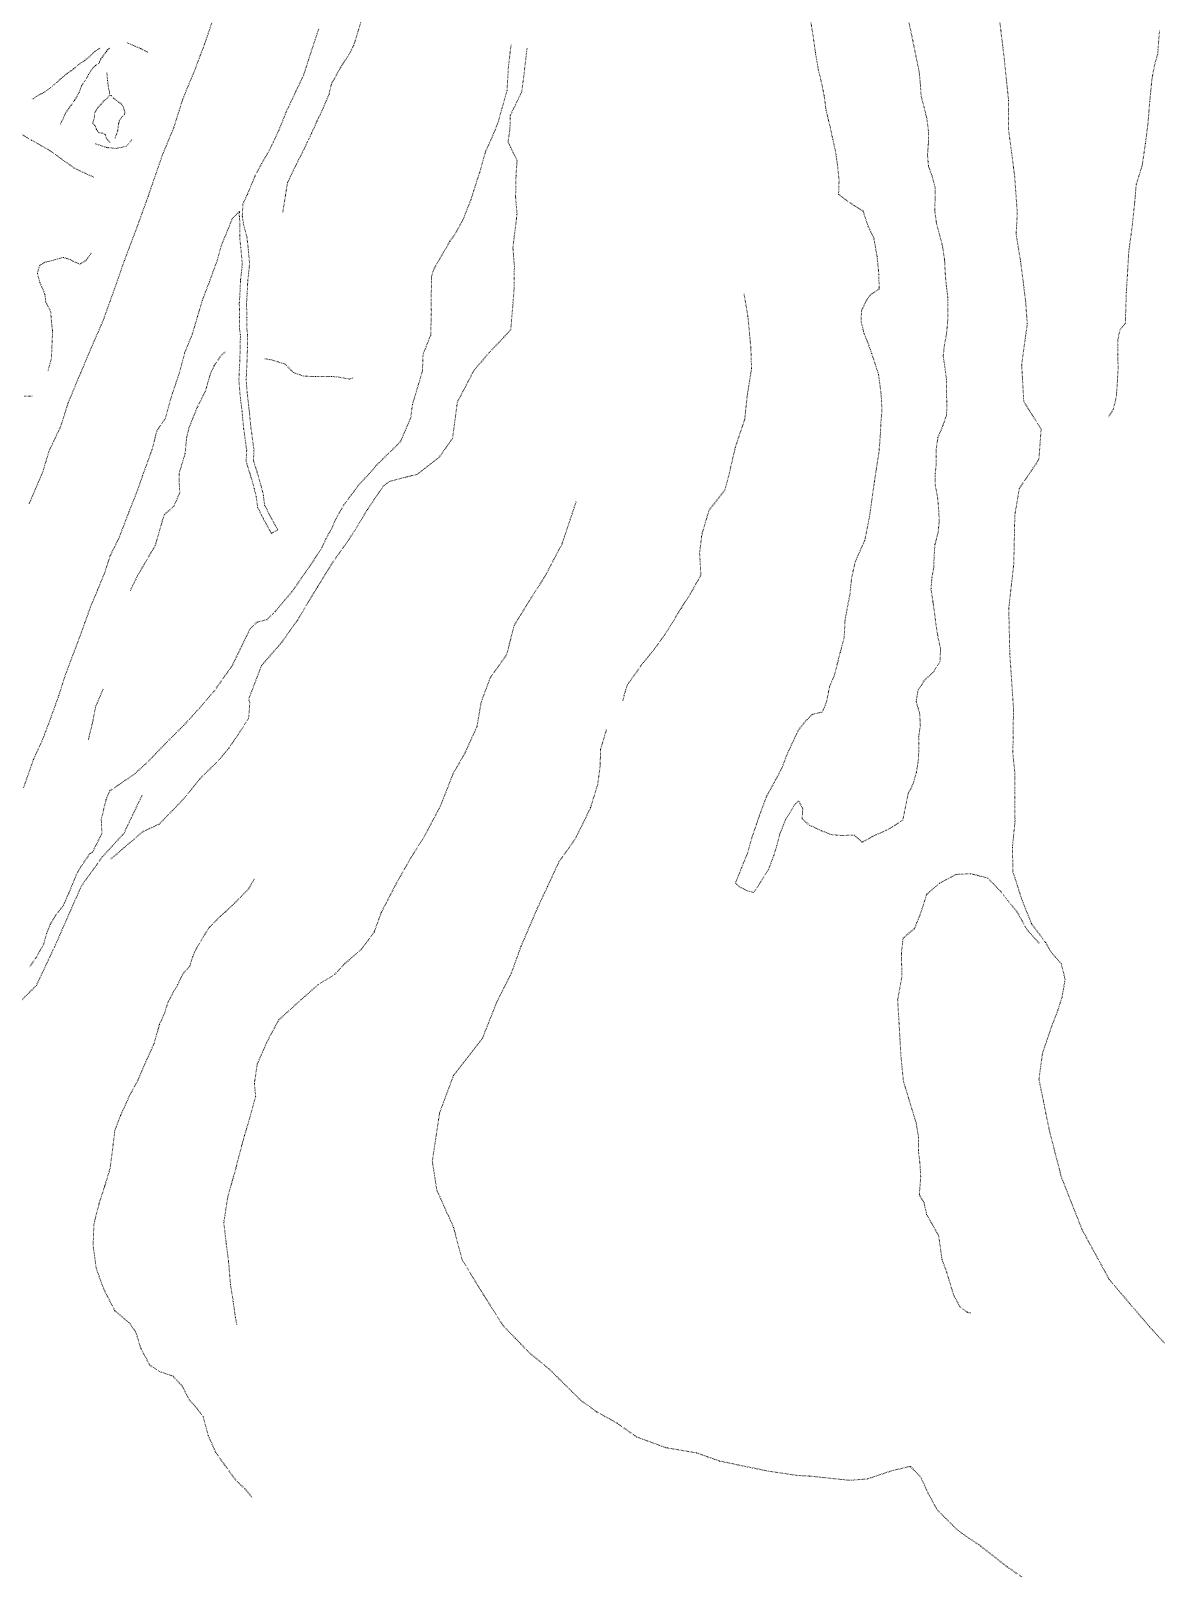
# Model space of a CAD drawing. Extents: x 682410 to 689460, y 7661803 to 7669124.
# Drawn here: x 687582.7 to 687893.5, y 7665861.8 to 7666285.2 of the extents above; entities that cross this region are included whole.
import ezdxf

# ---------------------------------------------------------------- set-up
doc = ezdxf.new("R2010")
doc.units = 0
doc.header["$MEASUREMENT"] = 0
doc.linetypes.add('DOT', pattern=[0.25, 0, -0.25])
doc.layers.add('02 TOE_Line', color=1, linetype='DOT', lineweight=20)

msp = doc.modelspace()

# ---------------------------------------------------------------- linework, layer by layer
at = {"layer": '02 TOE_Line'}
for points in [[(687652.12, 7666235.31, 4207.75), (687653.41, 7666243.4, 4208.8), (687655.65, 7666248.08, 4209.29), (687657.55, 7666251.8, 4209.15), (687660.04, 7666256.99, 4209.41), (687661.52, 7666260.31, 4210.06), (687663.17, 7666263.77, 4210.09), (687664.83, 7666267.71, 4210.72), (687665.48, 7666270.54, 4210.97), (687668.09, 7666275.24, 4211.15), (687670.29, 7666278.62, 4211.03), (687671.67, 7666281.24, 4211.15), (687673.71, 7666287.95, 4211.75), (687675.14, 7666290.19, 4211.89), (687675.98, 7666293.41, 4212.89), (687676.59, 7666296.4, 4214.18)], [(687582.21, 7666154.93, 4195.36), (687585.95, 7666163.62, 4196.6), (687587.7, 7666169.46, 4197.27), (687590.96, 7666176.35, 4198.09), (687593, 7666182.88, 4198.73), (687596.5, 7666191.16, 4199.82), (687599.19, 7666197.62, 4200.4), (687602.58, 7666205.35, 4201.18), (687606.02, 7666214.92, 4202.25), (687608.48, 7666221.98, 4203.02), (687611.98, 7666231.24, 4204.01), (687614.99, 7666239.57, 4204.79), (687618.96, 7666251.07, 4205.8), (687622.13, 7666258.71, 4206.65), (687624.5, 7666266.28, 4207.62), (687627.99, 7666274.76, 4208.69), (687630.57, 7666281.59, 4209.29), (687632.51, 7666287.32, 4209.79)], [(687824.55, 7666287.65, 4251.31), (687825.27, 7666284.3, 4251.55), (687825.96, 7666280.94, 4251.78), (687826.66, 7666277.43, 4252.05), (687827.43, 7666273.83, 4252.33), (687827.7, 7666270.8, 4252.58), (687827.94, 7666267.2, 4252.89), (687828.76, 7666264.06, 4253.14), (687829.55, 7666260.93, 4253.37), (687829.93, 7666257.67, 4253.64), (687829.95, 7666254.3, 4253.94), (687829.68, 7666251.01, 4254.24), (687829.96, 7666247.98, 4254.54), (687830.99, 7666245.14, 4254.81), (687831.79, 7666242.15, 4255.13), (687831.78, 7666238.85, 4255.47), (687831.71, 7666235.52, 4255.79), (687832.18, 7666232.18, 4256.12), (687833.09, 7666228.79, 4256.43), (687833.94, 7666225.4, 4256.69), (687834.42, 7666221.9, 4257.01), (687834.57, 7666218.43, 4257.38), (687834.88, 7666215.03, 4257.71), (687835.31, 7666211.67, 4258.04), (687835.34, 7666208.27, 4258.37), (687835.24, 7666204.95, 4258.74), (687834.93, 7666201.71, 4259.07), (687834.35, 7666198.63, 4259.37), (687834.02, 7666195.61, 4259.66), (687834.55, 7666192.16, 4259.96), (687834.91, 7666189.07, 4260.25), (687834.9, 7666185.98, 4260.52), (687835.03, 7666182.42, 4260.77), (687834.94, 7666179.4, 4260.98), (687833.96, 7666176.54, 4261.27), (687832.58, 7666173.22, 4261.61), (687832.04, 7666169.78, 4261.89), (687832.11, 7666166.2, 4262.16), (687831.83, 7666163.19, 4262.43), (687831.85, 7666159.98, 4262.68), (687832.46, 7666156.83, 4262.86), (687832.76, 7666153.55, 4263.08), (687832.94, 7666150.22, 4263.3), (687832.58, 7666146.86, 4263.54), (687831.74, 7666143.72, 4263.84), (687831.51, 7666140.63, 4264.1), (687831.44, 7666137.52, 4264.35), (687830.91, 7666134.56, 4264.64), (687830.65, 7666131.56, 4264.93), (687831.2, 7666127.99, 4265.21), (687831.63, 7666124.88, 4265.49), (687832.02, 7666121.69, 4265.76), (687832.5, 7666118.67, 4266.07), (687833.25, 7666115.22, 4266.35), (687833.2, 7666111.7, 4266.56), (687831.41, 7666108.72, 4266.82), (687828.98, 7666106.48, 4267.01), (687827.11, 7666103.7, 4267.22), (687826.55, 7666100.56, 4267.48), (687827.52, 7666097.34, 4267.72), (687827.73, 7666093.87, 4267.89), (687827.26, 7666090.75, 4268.09), (687827.33, 7666087.46, 4268.27), (687827.15, 7666084.14, 4268.46), (687826.62, 7666080.94, 4268.6), (687825.78, 7666077.94, 4268.76), (687824.37, 7666075.14, 4268.9), (687822.9, 7666067.88, 4269.29), (687820.14, 7666066.05, 4269.32), (687818.01, 7666064.9, 4269.34), (687814.63, 7666063.39, 4269.35), (687811.72, 7666061.77, 4269.49), (687809.46, 7666063.74, 4269.32), (687806.07, 7666063.61, 4269.55), (687803.16, 7666063.87, 4269.36), (687800.48, 7666064.93, 4269.48), (687797.04, 7666066.53, 4269.69), (687795.14, 7666068.25, 4270.02), (687795.35, 7666071.01, 4269.6), (687794.23, 7666073.1, 4269.82), (687793.16, 7666072.16, 4270.18), (687790.64, 7666068.04, 4270.68), (687788.99, 7666064, 4271.07), (687788.21, 7666060.85, 4271.33), (687787.33, 7666058.08, 4271.48), (687785.94, 7666054.33, 4271.93), (687783.36, 7666050.25, 4271.62), (687781.9, 7666047.9, 4271.8), (687779.91, 7666048.46, 4271.71), (687777.96, 7666049.44, 4271.7), (687776.79, 7666050.52, 4271.65), (687778.51, 7666054.84, 4271.57), (687780.1, 7666058.63, 4271.52), (687781.38, 7666063.21, 4271.35), (687783.34, 7666068.93, 4271.03), (687785.38, 7666074.46, 4270.6), (687787.54, 7666078.32, 4270.1), (687789.63, 7666082.3, 4269.52), (687791.01, 7666085.95, 4269.36), (687792.35, 7666088.87, 4269.08), (687794.13, 7666092.65, 4268.82), (687795.87, 7666094.85, 4268.61), (687797.91, 7666096.96, 4268.68), (687800.68, 7666097.6, 4268.22), (687801.8, 7666100.14, 4268.05), (687802.79, 7666104.86, 4267.7), (687804.09, 7666107.86, 4267.56), (687804.84, 7666110.91, 4267.31), (687805.66, 7666114.02, 4267.18), (687806.74, 7666118.04, 4266.84), (687806.97, 7666122.73, 4266.63), (687807.58, 7666126.25, 4266.26), (687808.31, 7666129.94, 4266.02), (687808.78, 7666134.49, 4265.77), (687809.78, 7666139.02, 4265.54), (687812.43, 7666144.93, 4264.56), (687813.28, 7666149.18, 4264.12), (687813.85, 7666152.33, 4263.85), (687814.32, 7666155.74, 4263.55), (687814.97, 7666160.36, 4263.12), (687815.61, 7666164.6, 4262.88), (687816.36, 7666169.51, 4262.42), (687816.7, 7666174.02, 4262.02), (687816.87, 7666177.46, 4261.77), (687817.14, 7666180.59, 4261.46), (687816.94, 7666184.87, 4261.15), (687816.22, 7666190.57, 4260.63), (687814.31, 7666196.37, 4260.24), (687813.2, 7666199.52, 4259.9), (687812.18, 7666201.93, 4259.7), (687811.41, 7666205.24, 4259.3), (687811.5, 7666208.11, 4258.85), (687812.79, 7666210.82, 4258.81), (687813.98, 7666212.49, 4258.9), (687816.37, 7666214.12, 4258.28), (687816.3, 7666218.11, 4257.74), (687815.8, 7666223.03, 4257.25), (687814.93, 7666228.08, 4256.9), (687813.31, 7666231.4, 4256.47), (687811.96, 7666235.54, 4255.87), (687809.5, 7666237.07, 4255.82), (687806.35, 7666239.29, 4255.65), (687805.2, 7666240.23, 4255.56), (687805.34, 7666244.06, 4254.96), (687804.88, 7666248.29, 4254.37), (687804.39, 7666251.77, 4254.02), (687803.61, 7666255.37, 4253.72), (687802.72, 7666259.44, 4253.32), (687801.74, 7666263.33, 4253.09), (687801.27, 7666267, 4252.8), (687800.6, 7666270.45, 4252.57), (687799.6, 7666274.67, 4252.33), (687798.8, 7666279.37, 4252.06), (687798.23, 7666283.51, 4251.72), (687797.58, 7666287.47, 4251.4)], [(687849.47, 7666288.82, 4253.46), (687850.78, 7666278.02, 4254.62), (687852.02, 7666266.02, 4255.7), (687852.03, 7666258.03, 4254.87), (687853.7, 7666245.17, 4256.87), (687854.43, 7666234.96, 4257.2), (687854.11, 7666229.13, 4257.8), (687855.35, 7666221.69, 4259.14), (687856.73, 7666210.68, 4260.24), (687857.17, 7666204.51, 4260.99), (687855.63, 7666193.26, 4261.37), (687856.22, 7666183.1, 4261.82), (687861, 7666175.55, 4263.79), (687860.37, 7666167.14, 4265.06), (687854.98, 7666159.17, 4264.55), (687853.75, 7666151.83, 4265.13), (687853.46, 7666138.44, 4266.1), (687852.08, 7666126.18, 4267.91), (687852.36, 7666113.69, 4267.59), (687853.38, 7666098.7, 4269.39), (687853.21, 7666086.08, 4270.26), (687853.73, 7666081.13, 4270.43), (687853.8, 7666067.48, 4271.45), (687853.08, 7666060.32, 4271.89), (687853.24, 7666053.61, 4271.76), (687855.67, 7666046.01, 4271.91), (687858.35, 7666039.31, 4273.45), (687862.25, 7666034.11, 4274.71), (687863.82, 7666031.36, 4275.66), (687866.55, 7666028.33, 4276.7), (687867.6, 7666023.98, 4277.64), (687866.75, 7666019.07, 4277.99), (687865.34, 7666014.76, 4277.49), (687863.9, 7666011.09, 4277.4), (687861.38, 7666003.7, 4276.56), (687860.4, 7665996.5, 4276.69), (687861.82, 7665989.51, 4276.45), (687863.24, 7665982.53, 4276.22), (687864.88, 7665976.11, 4276.45), (687866.52, 7665969.7, 4276.67), (687869.42, 7665962.34, 4276.98), (687872.32, 7665954.98, 4277.3), (687876.04, 7665948.16, 4277.29), (687879.77, 7665941.34, 4277.27), (687885.32, 7665934.83, 4277.38), (687890.86, 7665928.32, 4277.49), (687895.02, 7665923.81, 4277.37)], [(687580.71, 7666076.83, 4187.88), (687583.41, 7666084.53, 4188.89), (687585.88, 7666089.92, 4189.29), (687587.75, 7666094.81, 4189.83), (687590.4, 7666102.16, 4190.57), (687592.2, 7666107.82, 4191.07), (687595.2, 7666115.76, 4191.83), (687596.63, 7666119.59, 4192.28), (687599.22, 7666126.77, 4193.33), (687601.09, 7666131.24, 4193.79), (687603.04, 7666135.99, 4194.37), (687604.58, 7666140.72, 4194.92), (687606.92, 7666145.42, 4195.31), (687609.78, 7666152.86, 4196.24), (687612.08, 7666158.7, 4196.98), (687613.53, 7666162.86, 4197.21), (687616.1, 7666169.95, 4198.1), (687617.4, 7666175, 4198.68), (687619.75, 7666178.56, 4199.03), (687621.31, 7666184.21, 4199.82), (687623.55, 7666190.81, 4200.38), (687625.07, 7666196.52, 4201.01), (687627.21, 7666201.79, 4201.48), (687629.96, 7666211.07, 4202.62), (687631.91, 7666216.18, 4203.26), (687634, 7666221.88, 4203.8), (687635.1, 7666225.89, 4204.32), (687638.23, 7666233.58, 4205.12), (687640.23, 7666235.48, 4205.36), (687640.05, 7666234.46, 4205.33), (687640.18, 7666233.99, 4205), (687640.29, 7666231.69, 4205.16), (687640.24, 7666228.08, 4204.76), (687640.53, 7666225.54, 4204.33), (687640.95, 7666220.95, 4203.96), (687640.47, 7666216.57, 4203.71), (687640.3, 7666212.96, 4203.48), (687640.12, 7666210.26, 4203.48), (687640.19, 7666206.25, 4202.34), (687640.19, 7666203.1, 4202.21), (687640.42, 7666201.48, 4202.13), (687640.37, 7666198.06, 4201.72), (687640.26, 7666194.46, 4201.46), (687640.01, 7666189.19, 4200.9), (687640.29, 7666185.37, 4200.62), (687640.88, 7666180.34, 4200.14), (687641.32, 7666175.73, 4199.9), (687642.16, 7666169.68, 4199.34), (687642, 7666166.59, 4198.89), (687643.04, 7666163.32, 4198.54), (687644.26, 7666159.15, 4197.76), (687644.78, 7666156.91, 4197.73), (687645.15, 7666154.01, 4197.5), (687646.79, 7666150.77, 4197.02), (687648.97, 7666146.8, 4196.42), (687650.73, 7666147.76, 4196.42), (687648.56, 7666151.7, 4197.02), (687647.09, 7666154.61, 4197.5), (687646.75, 7666157.27, 4197.73), (687646.2, 7666159.66, 4197.76), (687644.95, 7666163.9, 4198.54), (687644.02, 7666166.84, 4198.89), (687644.17, 7666169.76, 4199.34), (687643.31, 7666175.96, 4199.9), (687642.87, 7666180.55, 4200.14), (687642.29, 7666185.56, 4200.62), (687642.01, 7666189.21, 4200.9), (687642.25, 7666194.38, 4201.46), (687642.37, 7666198.01, 4201.72), (687642.42, 7666201.6, 4202.13), (687642.19, 7666203.24, 4202.21), (687642.19, 7666206.27, 4202.34), (687642.12, 7666210.21, 4203.48), (687642.29, 7666212.85, 4203.48), (687642.46, 7666216.41, 4203.71), (687642.96, 7666220.93, 4203.96), (687642.52, 7666225.75, 4204.33), (687642.21, 7666228.46, 4204.76), (687641.28, 7666231.85, 4205.16), (687640.95, 7666234.21, 4205.08), (687641.11, 7666237.51, 4205.59), (687642.36, 7666240.18, 4205.74), (687644.41, 7666245.16, 4206.45), (687646.3, 7666248.7, 4206.76), (687648.58, 7666252.64, 4207.1), (687650.97, 7666257.72, 4207.47), (687653.01, 7666262.8, 4208.14), (687655.73, 7666268.58, 4208.63), (687657.82, 7666272.99, 4208.97), (687659.63, 7666278.6, 4209.7), (687662, 7666285.72, 4210.6)], [(687614.93, 7666279.3, 4208.25), (687612.91, 7666280.32, 4208.5), (687609.07, 7666281.99, 4208.68)], [(687893.59, 7666285.17, 4272.87), (687893.1, 7666278.76, 4273.33), (687892.38, 7666276.38, 4273.04), (687891.55, 7666272.21, 4273.31), (687890.91, 7666265.74, 4273.47), (687890.44, 7666259.81, 4273.53), (687889.71, 7666254.17, 4274.16), (687888.82, 7666248.06, 4274.04), (687887.18, 7666242.86, 4273.59), (687886.79, 7666238.14, 4273.57), (687886.1, 7666231.59, 4274.33), (687885.14, 7666224.52, 4274.42), (687884.86, 7666219.62, 4274.84), (687884.46, 7666213.12, 4275), (687884.18, 7666204.59, 4275.33), (687882.75, 7666202.93, 4274.85), (687882.16, 7666200.32, 4274.98), (687882.13, 7666195.7, 4275.06), (687882.2, 7666192.2, 4275.58), (687881.96, 7666187.92, 4276.34), (687881.7, 7666184.38, 4276.44), (687880.86, 7666180.88, 4276.19), (687879.33, 7666178.63, 4275.59)], [(687582.29, 7666027.32, 4181.29), (687584.16, 7666030.03, 4181.66), (687586.28, 7666033.8, 4181.76), (687587.08, 7666036.73, 4181.85), (687588.06, 7666039.17, 4181.98), (687589.69, 7666041.91, 4181.95), (687591.71, 7666044.45, 4182.21), (687593.19, 7666047.85, 4182.59), (687595.18, 7666052.69, 4182.92), (687596.31, 7666054.81, 4182.97), (687599.02, 7666058.7, 4183.25), (687599.61, 7666058.89, 4183.28), (687602.27, 7666064.18, 4183.9), (687602.09, 7666068.01, 4184.41), (687603.42, 7666073.57, 4184.95), (687604.46, 7666075.93, 4185.33), (687611.17, 7666080.46, 4185.29), (687614.89, 7666083.86, 4185.14), (687619.99, 7666089.16, 4185.26), (687624.91, 7666094.04, 4185.33), (687628.85, 7666098.37, 4185.9), (687633.14, 7666103.3, 4186.98), (687638.24, 7666110.49, 4189.2), (687638.53, 7666111.15, 4189.45), (687643.15, 7666120.63, 4191.07), (687645.03, 7666122.39, 4191.07), (687647.7, 7666123.03, 4190.53), (687649.99, 7666125.28, 4190.59), (687654.65, 7666130.79, 4189.37), (687655.87, 7666132.54, 4189.39), (687658.27, 7666135.97, 4189.5), (687660.09, 7666138.59, 4189.66), (687662.81, 7666142.79, 4190.2), (687664.04, 7666145.44, 4190.38), (687665.68, 7666148.38, 4190.84), (687666.63, 7666150.64, 4190.98), (687668.95, 7666154.71, 4191.14), (687672.07, 7666158.85, 4191.85), (687672.84, 7666159.95, 4192.55), (687677.14, 7666164.6, 4193.03), (687677.7, 7666165.39, 4193.04), (687683.63, 7666171.18, 4193.72), (687684.6, 7666172.27, 4193.98), (687687.36, 7666178.72, 4194.02), (687687.82, 7666182.32, 4194.25), (687690.58, 7666191.57, 4195.25), (687690.74, 7666196.13, 4195.61), (687692.85, 7666201.44, 4195.04), (687693.02, 7666207.71, 4195.56), (687693, 7666212.66, 4195.75), (687693.11, 7666217.8, 4196.06), (687693.81, 7666219.81, 4196.11), (687698.15, 7666227.25, 4196.41), (687699.56, 7666229.23, 4196.54), (687701.73, 7666233.17, 4196.63), (687703.97, 7666238.85, 4197.26), (687705.54, 7666243.81, 4197.62), (687706.35, 7666246.25, 4197.66), (687707.98, 7666252.02, 4198.17), (687710.27, 7666257.09, 4198.42), (687711.54, 7666260.34, 4199), (687712.49, 7666263.88, 4199.85), (687713.87, 7666268.76, 4200.92), (687714.26, 7666275.36, 4202.44), (687715, 7666281.5, 4203.53)], [(687601.71, 7666280.41, 4209.87), (687600.29, 7666279.49, 4209.97), (687599.25, 7666278.51, 4210), (687598.73, 7666278.02, 4209.97), (687597.54, 7666277.04, 4209.82), (687596.76, 7666276.5, 4209.73), (687595.94, 7666275.96, 4209.47), (687594.43, 7666274.71, 4208.98), (687593.74, 7666274.14, 4208.74), (687592.7, 7666273.45, 4208.39), (687591.93, 7666272.84, 4208.05), (687590.72, 7666271.85, 4207.52), (687590.08, 7666271.15, 4207.04), (687589.42, 7666270.63, 4206.76), (687588.7, 7666270.03, 4206.5), (687587.63, 7666269.15, 4206.2), (687586.87, 7666268.72, 4206.04), (687586.26, 7666268.18, 4205.92), (687585.49, 7666267.82, 4205.76), (687584.3, 7666267.2, 4205.34), (687583.33, 7666266.49, 4205.07), (687582.96, 7666266.57, 4204.97)], [(687590.89, 7666259.52, 4204.97), (687592.39, 7666262.83, 4206), (687593.06, 7666263.71, 4206.31), (687593.84, 7666264.76, 4206.68), (687594.75, 7666266.08, 4207.13), (687595.46, 7666267.25, 4207.52), (687596.03, 7666268.32, 4207.86), (687596.65, 7666270.07, 4208.38), (687597.43, 7666271.18, 4208.65), (687598.01, 7666272.02, 4208.83), (687598.54, 7666273.14, 4209.12), (687599.26, 7666274.25, 4209.32), (687599.88, 7666275.09, 4209.45), (687600.5, 7666275.66, 4209.49), (687601.36, 7666276.15, 4209.59), (687601.63, 7666276.68, 4209.68), (687602.01, 7666277.52, 4209.66), (687602.38, 7666277.97, 4209.73), (687602.72, 7666278.5, 4209.74), (687603.3, 7666279.15, 4209.7), (687603.55, 7666279.64, 4209.59), (687603.82, 7666279.98, 4209.57), (687604.28, 7666280.34, 4209.49), (687604.43, 7666280.43, 4209.54)], [(687604.77, 7666057.15, 4184.52), (687613.51, 7666064.67, 4184.93), (687618.08, 7666066.78, 4185.03), (687624.63, 7666073.51, 4185.16), (687629.48, 7666079.45, 4185.67), (687634.17, 7666084.05, 4185.85), (687637.28, 7666087.69, 4186.32), (687641.36, 7666093.77, 4186.74), (687642.69, 7666095.96, 4186.78), (687643.02, 7666100.16, 4187.13), (687642.71, 7666101.19, 4187.31), (687646.23, 7666110.39, 4187.27), (687651.83, 7666116.85, 4188.31), (687656.16, 7666122.94, 4189.65), (687661.66, 7666132.1, 4189.82), (687665.51, 7666138.34, 4190.42), (687669.52, 7666143.99, 4192), (687671.74, 7666147.32, 4192.89), (687675.44, 7666153.41, 4194.03), (687679.77, 7666159.81, 4193.67), (687681.41, 7666161.1, 4194.42), (687689.12, 7666163.1, 4197.08), (687695.2, 7666167.8, 4194.59), (687698.85, 7666172.96, 4194.79), (687700.19, 7666182.96, 4195.22), (687704.7, 7666191.6, 4195.61), (687708.98, 7666196.63, 4195.94), (687713.02, 7666200.83, 4196.66), (687714.9, 7666202.95, 4197.27), (687715.48, 7666209.82, 4197.83), (687715.82, 7666214.15, 4198.23), (687715.89, 7666220.4, 4197.66), (687715.48, 7666225.48, 4197.7), (687716.62, 7666234.71, 4198.75), (687716.23, 7666239.53, 4198.9), (687716.35, 7666245.38, 4199.05), (687716.64, 7666249.52, 4199.31), (687714.81, 7666253.18, 4199.13), (687714.16, 7666254.59, 4199.17), (687714.67, 7666258.21, 4199.57), (687714.76, 7666261.89, 4200.04), (687717.93, 7666268.42, 4201.44), (687718.56, 7666273.38, 4202.61), (687719.4, 7666280.57, 4203.35)], [(687603.66, 7666273.59, 4208.79), (687603.75, 7666272.43, 4208.06), (687603.81, 7666271.54, 4207.45), (687603.93, 7666270.8, 4206.93), (687604.11, 7666269.45, 4206.45), (687604.32, 7666268.63, 4206.07), (687604.41, 7666267.54, 4205.63), (687603.66, 7666266.52, 4205.84), (687602.82, 7666265.93, 4205.78), (687602.09, 7666265.04, 4206.16), (687601.22, 7666264.16, 4206.71), (687600.29, 7666262.68, 4207.24), (687600.23, 7666261.55, 4207.25), (687599.8, 7666259.78, 4207.78), (687600.31, 7666259.16, 4206.65), (687600.8, 7666258.05, 4206.48), (687601.27, 7666257.19, 4206.76), (687602.24, 7666257.08, 4206.73), (687603.23, 7666256.6, 4206.7), (687603.52, 7666255.67, 4206.88), (687604.19, 7666254.79, 4206.67), (687604.62, 7666254.32, 4206.27)], [(687565.27, 7666267.21, 4200.31), (687572.59, 7666265.97, 4200.6), (687573.25, 7666263.08, 4200.51), (687577.5, 7666258.15, 4201.05), (687582.92, 7666255.09, 4201.6), (687588.03, 7666252.16, 4202.08), (687594.83, 7666247.29, 4202.73), (687600.08, 7666244.87, 4203.22)], [(687604.68, 7666267.38, 4205.67), (687604.95, 7666267.34, 4205.76), (687605.46, 7666266.67, 4205.93), (687606.22, 7666266.04, 4206.14), (687606.93, 7666265.56, 4206.35), (687607.5, 7666265.17, 4206.54), (687608.14, 7666264.32, 4206.72), (687608.6, 7666262.81, 4206.9), (687608.51, 7666262.16, 4206.76), (687607.7, 7666261.39, 4206.61), (687607.09, 7666260.42, 4206.51), (687606.88, 7666259.63, 4206.44), (687606.62, 7666257.69, 4206.23), (687605.88, 7666255.6, 4206.46)], [(687610.48, 7666255.21, 4204.71), (687609.03, 7666253.42, 4204.34), (687606.28, 7666252.81, 4204.2), (687604.04, 7666253.02, 4204.07), (687603.54, 7666253.09, 4204.3), (687600.29, 7666254.16, 4204.16)], [(687599.3, 7666223.93, 4202.65), (687597.94, 7666222.05, 4202.55), (687596.26, 7666220.96, 4202.46), (687594.88, 7666221.49, 4202.39), (687593.49, 7666222.22, 4203.09), (687591.6, 7666222.82, 4202.83), (687588.94, 7666222.07, 4202.72), (687586.57, 7666221.47, 4202.63), (687585.1, 7666220.59, 4202.39), (687584.49, 7666218.34, 4202.11), (687585.18, 7666215.86, 4201.8), (687586.59, 7666212.62, 4201.37), (687586.81, 7666210.51, 4201.11), (687588.15, 7666207.98, 4200.77), (687588.39, 7666204.81, 4200.45), (687588.68, 7666202.5, 4200.42), (687588.37, 7666195.17, 4200.34), (687587.44, 7666191.59, 4200.29)], [(687745.79, 7666100.68, 4241.81), (687746.13, 7666102.28, 4241.87), (687747.04, 7666105.22, 4242.41), (687749.13, 7666108.03, 4241.85), (687751.44, 7666111.3, 4241.96), (687754.53, 7666115.01, 4241.78), (687757.96, 7666119.85, 4241.42), (687761.84, 7666126.24, 4240.61), (687764.38, 7666130.17, 4240.64), (687767.27, 7666135.35, 4240.68), (687766.92, 7666141.39, 4240.36), (687767.55, 7666146.57, 4240.67), (687769.52, 7666153.21, 4240.89), (687773.85, 7666158.69, 4240.07), (687775.05, 7666163.22, 4240.49), (687776.77, 7666170.53, 4240.88), (687779.34, 7666178.22, 4240.18), (687780.03, 7666184.75, 4240.12), (687781.22, 7666192.17, 4241.14), (687781.03, 7666197.95, 4241.95), (687780.23, 7666206.49, 4241.8), (687779.14, 7666212.88, 4241.54)], [(687610.11, 7666131.1, 4196.94), (687612.06, 7666135.11, 4197.49), (687616.96, 7666143.48, 4198.41), (687619.4, 7666151.9, 4199.4), (687622.09, 7666154.3, 4199.52), (687623.73, 7666158.1, 4200.22), (687623.56, 7666160.88, 4200.39), (687623.52, 7666163.32, 4200.84), (687625.2, 7666168.82, 4201.43), (687625.6, 7666173.13, 4201.98), (687626.25, 7666175.9, 4202.27), (687628.55, 7666181.54, 4202.71), (687630.9, 7666186.26, 4203.04), (687632.12, 7666190.64, 4203.46), (687633.2, 7666193.05, 4203.76), (687635.08, 7666195.75, 4204.73), (687636.2, 7666196.74, 4205.5)], [(687647.19, 7666194.91, 4203.87), (687649.19, 7666194.55, 4204.32), (687652.8, 7666193.4, 4204.72), (687654.94, 7666191.14, 4205.07), (687657.88, 7666190.09, 4204.99), (687661.23, 7666190, 4205.14), (687665.62, 7666190.03, 4204.48), (687667.31, 7666189.87, 4204.66), (687670.52, 7666189.3, 4205.06), (687671.53, 7666189.66, 4204.81)], [(687583.08, 7666184.6, 4200.19), (687580.66, 7666184.58, 4200.16)], [(687732.88, 7666155.48, 4223.85), (687729.02, 7666143.92, 4224.47), (687724.46, 7666135.24, 4223.3), (687720.14, 7666128.44, 4223.24), (687715.85, 7666121.44, 4222.94), (687713.75, 7666113.39, 4223.27), (687709.3, 7666107.16, 4223.58), (687706.75, 7666100.34, 4222.59), (687705.6, 7666093.66, 4222.28), (687702.3, 7666086.37, 4222.03), (687698.98, 7666080.55, 4221.97), (687695.55, 7666071.78, 4222.04), (687691.33, 7666063.81, 4222.24), (687686.92, 7666056.67, 4222.38), (687683.11, 7666049.94, 4222.43), (687679.23, 7666042.42, 4222.42), (687677.25, 7666036.97, 4222.22), (687673.78, 7666032.31, 4222.94), (687669.17, 7666028.32, 4223.7), (687666.41, 7666025.38, 4223.34), (687661.78, 7666022.49, 4224.26), (687657.09, 7666018.36, 4223.02), (687650.97, 7666012.81, 4222.19), (687647.98, 7666007.26, 4221.93), (687645.07, 7666000.7, 4221.54), (687644.27, 7665995.36, 4222.11), (687644.63, 7665991.71, 4222.46), (687642.85, 7665985.42, 4222.74), (687640.88, 7665978.63, 4223.12), (687639.16, 7665971.95, 4224.07), (687636.94, 7665964.04, 4222.9), (687635.85, 7665957.03, 4221.72), (687636.52, 7665951.22, 4221.89), (687637.16, 7665946.34, 4221.93), (687637.7, 7665939.88, 4222.12), (687638.46, 7665935.17, 4222.23), (687639.06, 7665930.76, 4221.9), (687639.47, 7665928.76, 4221.48)], [(687598.54, 7666089.98, 4192.13), (687599.74, 7666094.91, 4192.11), (687600.5, 7666098.97, 4193.01), (687602.62, 7666104.01, 4193.93)], [(687858.15, 7665857.68, 4244.89), (687851.66, 7665862.23, 4245.14), (687844.28, 7665867.99, 4245.04), (687838.19, 7665872.13, 4244.71), (687832.37, 7665877.89, 4245), (687829.53, 7665883.15, 4245.23), (687827.89, 7665886.88, 4245.93), (687824.97, 7665889.9, 4246.8), (687819.86, 7665888.68, 4246.32), (687813.17, 7665886.44, 4244.87), (687808.31, 7665886.05, 4244.16), (687797.24, 7665887.22, 4242.81), (687794.03, 7665887.37, 4242.79), (687785.82, 7665888.59, 4242.91), (687778.68, 7665890.04, 4242.98), (687772.44, 7665891.36, 4242.95), (687766.06, 7665893.61, 4243.81), (687757.63, 7665895.04, 4243.01), (687749.52, 7665898.01, 4242.53), (687744.2, 7665901.8, 4242.65), (687738.53, 7665904.92, 4242.48), (687734.23, 7665908.04, 4243.24), (687725.4, 7665916.77, 4243.57), (687720.22, 7665920.97, 4243.5), (687712.77, 7665928.64, 4242.8), (687707.48, 7665937.04, 4243.52), (687701.51, 7665946.75, 4242.52), (687699.15, 7665955.69, 4242.77), (687694.52, 7665965.96, 4241.89), (687693.29, 7665973.94, 4242.52), (687695.3, 7665987.27, 4242.11), (687699.12, 7665997.52, 4241.92), (687707.16, 7666007.89, 4243.38), (687710.97, 7666017.6, 4242.86), (687715.05, 7666025.69, 4242.79), (687717.7, 7666033.02, 4242.66), (687722.14, 7666043.43, 4241.83), (687725.04, 7666049.6, 4241.92), (687728.17, 7666056.35, 4241.35), (687732.62, 7666062.63, 4242.03), (687735.3, 7666067.97, 4242.13), (687736.88, 7666071.33, 4242.38), (687738.87, 7666077.73, 4242.15), (687739.55, 7666083.04, 4241.72), (687739.6, 7666087.25, 4241.45), (687741.25, 7666092.71, 4241.41)], [(687577.5, 7666015.64, 4181.84), (687584.22, 7666022.32, 4182.23), (687589.44, 7666033.41, 4183.25), (687593.63, 7666042.96, 4184.14), (687596.61, 7666049.69, 4183.53), (687602.38, 7666057.73, 4183.53), (687608.3, 7666064.16, 4183.7), (687613.4, 7666074.82, 4184.51)], [(687644.21, 7666051.62, 4207.48), (687642.66, 7666048.9, 4207.24), (687638.78, 7666044.93, 4206.75), (687636.31, 7666042.61, 4206.68), (687634.92, 7666041.41, 4206.36), (687631.83, 7666038.28, 4206.56), (687630.65, 7666036.38, 4206.23), (687628.19, 7666032.33, 4206.47), (687627.28, 7666030.24, 4206.9), (687626.46, 7666027.6, 4207.06), (687624.59, 7666025.55, 4206.99), (687623.1, 7666022.45, 4206.98), (687621.87, 7666020.35, 4207.02), (687620.43, 7666017.6, 4207), (687619.52, 7666014.66, 4207.05), (687618.1, 7666011.53, 4206.65), (687616.68, 7666006.38, 4206.33), (687614.64, 7666001.89, 4205.37), (687612.24, 7665996.33, 4205.57), (687609.91, 7665992.02, 4205.56), (687607.42, 7665986.55, 4205.82), (687605.84, 7665982.4, 4205.54), (687605.13, 7665976.52, 4206.47), (687604.54, 7665971.97, 4205.89), (687603.06, 7665967.09, 4205.69), (687601.49, 7665962.3, 4206.27), (687600.06, 7665956.58, 4205.42), (687599.86, 7665950.61, 4205.56), (687600.72, 7665944.35, 4205.86), (687602.85, 7665938.53, 4205.76), (687605.85, 7665932.73, 4205.79), (687609.86, 7665929.39, 4206.41), (687611.61, 7665926.87, 4206.17), (687613.01, 7665922.34, 4205.83), (687615.48, 7665917.72, 4205.3), (687618.15, 7665916.01, 4205.74), (687621.89, 7665914.72, 4206.34), (687624.42, 7665911.95, 4207), (687626.34, 7665908.2, 4207.42), (687628.2, 7665906.19, 4207.84), (687630.14, 7665903.58, 4208), (687631.58, 7665898.36, 4207.95), (687633.62, 7665893.69, 4207.92), (687636.21, 7665890.11, 4207.61), (687639.06, 7665886.19, 4208.1), (687641.69, 7665883.67, 4207.73), (687643.86, 7665881.11, 4207.26)], [(687841.52, 7665932.1, 4271.82), (687840.58, 7665932.37, 4271.77), (687838.62, 7665933.88, 4271.14), (687836.97, 7665936.84, 4271.2), (687834.98, 7665943.35, 4271.36), (687833.7, 7665946.84, 4271.4), (687832.76, 7665953.42, 4271.81), (687829.46, 7665959.24, 4271.54), (687828.73, 7665962.49, 4271.89), (687827.44, 7665964.71, 4271.92), (687827.83, 7665969.67, 4272.95), (687827.62, 7665973.17, 4273.2), (687827.2, 7665976.82, 4273.21), (687827.23, 7665980.49, 4273.9), (687826.57, 7665984.45, 4273.68), (687824.92, 7665989.82, 4272.84), (687823.07, 7665995.95, 4272.38), (687822.4, 7666002.46, 4272.23), (687821.93, 7666010.75, 4271.79), (687821.47, 7666018.34, 4271.25), (687822.66, 7666024.89, 4272.81), (687822.49, 7666031.07, 4271.48), (687822.98, 7666035.34, 4271.28), (687826.08, 7666038, 4272.4), (687827.62, 7666041.65, 4272.55), (687829.49, 7666047.45, 4272.03), (687833.11, 7666050.54, 4272.7), (687837.58, 7666052.89, 4272.66), (687841.64, 7666053.1, 4271.91), (687846.32, 7666051.88, 4272.29), (687849.9, 7666048.15, 4272.23), (687851.69, 7666045.84, 4272.01), (687854.52, 7666042.34, 4272.51), (687857.08, 7666037.7, 4273.8), (687860.5, 7666033.91, 4274.98)]]:
    msp.add_polyline3d(points, dxfattribs=at)

doc.saveas('drawing.dxf')
